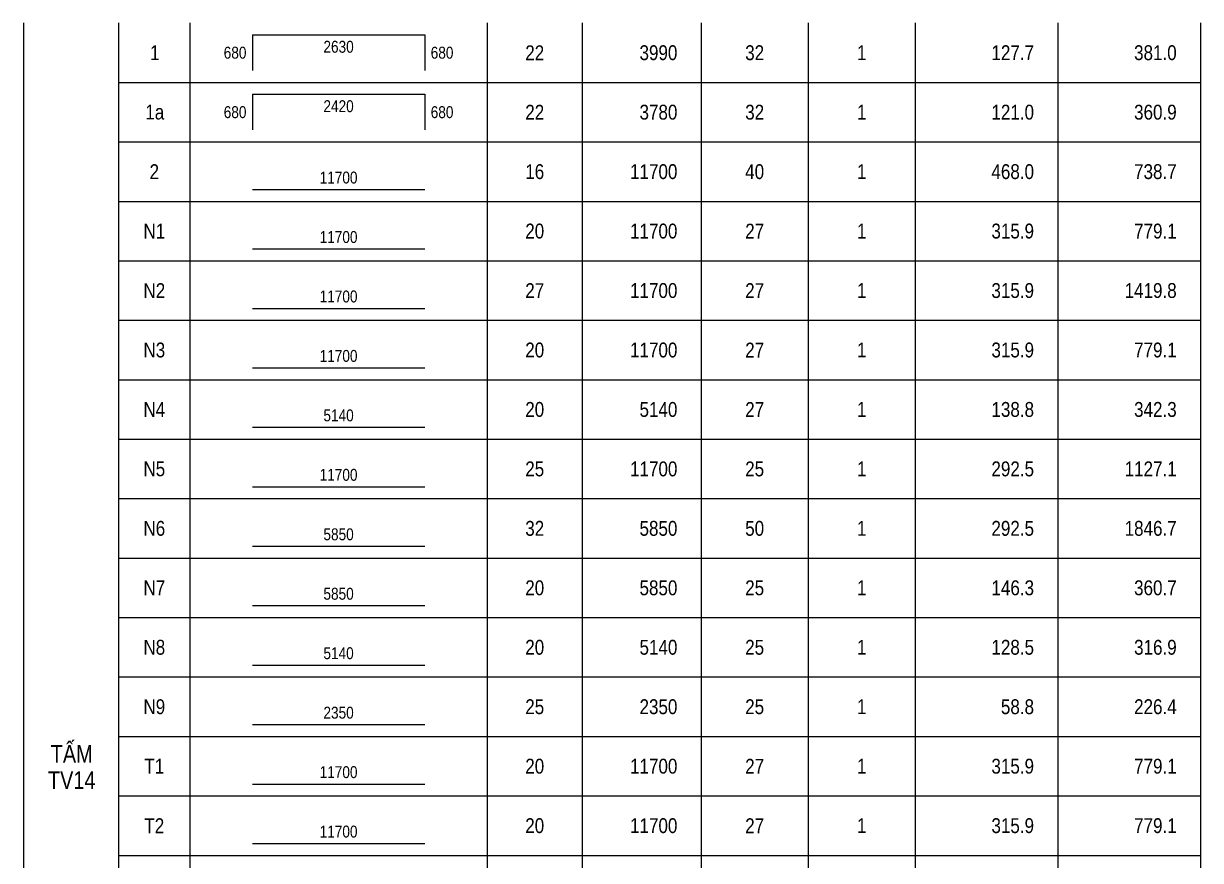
# Model space of a CAD drawing. Header units: millimetres. Extents: x -143483 to 1166745, y -1448440 to -1202244.
# Drawn here: x 504486 to 520986, y -1423979 to -1412249 of the extents above; entities that cross this region are included whole.
import ezdxf
from ezdxf.enums import TextEntityAlignment as Align

# ---------------------------------------------------------------- set-up
doc = ezdxf.new("R2010")
doc.units = ezdxf.units.MM
doc.header["$LTSCALE"] = 30
doc.layers.get('0').update_dxf_attribs({"lineweight": 9})
for name, color, linetype in [('ccu12-Dai', 6, 'Continuous'), ('ccu12-Manh', 8, 'Continuous'), ('ccu12-Text', 31, 'Continuous'), ('TEXT', 31, 'Continuous'), ('THEP', 4, 'Continuous')]:
    doc.layers.add(name, color=color, linetype=linetype)
doc.styles.add('ARIAL', font='arial_0.ttf')
doc.styles.add('Arial Narrow', font='ARIALN.TTF')
doc.styles.add('ccu11_simli', font='vnsimli.shx', dxfattribs={"width": 0.8})
doc.styles.add('ROMANS', font='arial_0.ttf', dxfattribs={"width": 0.8})

# ---------------------------------------------------------------- blocks, each defined once
blk = doc.blocks.new('TK_3')
at = {"layer": 'THEP'}
for p, q in [((2250, -200), (2250, -800)), ((5150, -200), (5150, -800))]:
    blk.add_line(p, q, dxfattribs=at)
blk.add_lwpolyline([(2250, -200), (5150, -200)], dxfattribs=at)
at = {"layer": 'TEXT', "style": 'ccu11_simli', "width": 0.8}
for tag, p in [('SH', (608, -500)), ('DK', (7000, -500)), ('SL', (10700, -500)), ('SCK', (12500, -500))]:
    blk.add_attdef(tag, text='', height=250, dxfattribs=at).set_placement(p, align=Align.MIDDLE)
blk.add_attdef('L2', text='', height=200, dxfattribs=at).set_placement((3700, -300), align=Align.TOP_CENTER)
for tag, height, p in [('L', 250, (9400, -500)), ('LA', 250, (15400, -500)), ('KL', 250, (17800, -500)), ('L1', 200, (2150, -500))]:
    blk.add_attdef(tag, text='', height=height, dxfattribs=at).set_placement(p, align=Align.MIDDLE_RIGHT)
blk.add_attdef('L3', text='', height=200, dxfattribs=at).set_placement((5250, -500), align=Align.MIDDLE_LEFT)
blk = doc.blocks.new('*U4427')
at = {"layer": 'ccu12-Manh'}
blk.add_line((-7583, 0), (7583, 0), dxfattribs=at)
blk = doc.blocks.new('*U4428')
at = {"color": 0, "linetype": 'ByBlock', "lineweight": -2, "transparency": 16777216}
for p in [(0, 0), (0, -833), (0, -1667), (0, -2500), (0, -3333), (0, -4167), (0, -5000), (0, -5833), (0, -6667), (0, -7500), (0, -8333), (0, -9167), (0, -10000), (0, -10833), (0, -11667), (0, -12500), (0, -13333), (0, -14167), (0, -15000), (0, -15833), (0, -16667), (0, -17500), (0, -18333), (0, -19167), (0, -20000), (0, -20833), (0, -21667), (0, -22500), (0, -23333)]:
    blk.add_blockref('*U4427', p, dxfattribs=at)
blk = doc.blocks.new('TK_1')
at = {"layer": 'THEP'}
blk.add_lwpolyline([(2250, -800), (5150, -800)], dxfattribs=at)
at = {"layer": 'TEXT', "style": 'ROMANS', "width": 0.8}
for tag, p in [('SH', (600, -500)), ('DK', (7000, -500)), ('SL', (10700, -500)), ('SCK', (12500, -500))]:
    blk.add_attdef(tag, text='', height=250, dxfattribs=at).set_placement(p, align=Align.MIDDLE)
for tag, p in [('L', (9400, -500)), ('LA', (15400, -500)), ('KL', (17800, -500))]:
    blk.add_attdef(tag, text='', height=250, dxfattribs=at).set_placement(p, align=Align.MIDDLE_RIGHT)
blk.add_attdef('L1', text='', height=200, dxfattribs=at).set_placement((3700, -700), align=Align.CENTER)

msp = doc.modelspace()

# ---------------------------------------------------------------- linework, layer by layer
for p, q in [((504485.63, -1412240.62), (504485.63, -1436407.28)), ((505818.97, -1412240.62), (505818.97, -1436407.28)), ((506818.97, -1412240.62), (506818.97, -1436407.28)), ((510985.63, -1412240.62), (510985.63, -1436407.28)), ((512318.97, -1412240.62), (512318.97, -1436407.28)), ((513985.63, -1412240.62), (513985.63, -1436407.28)), ((515485.63, -1412240.62), (515485.63, -1436407.28)), ((516985.63, -1412240.62), (516985.63, -1436407.28)), ((518985.63, -1412240.62), (518985.63, -1436407.28)), ((520985.63, -1412240.62), (520985.63, -1436407.28))]:
    msp.add_line(p, q)

# ---------------------------------------------------------------- block references
msp.add_blockref('*U4428', (513402.3, -1413073.95))
at = {"layer": 'ccu12-Dai', "ltscale": 10000}
ref = msp.add_blockref('TK_3', (505818.97, -1412240.62), dxfattribs=dict(at, xscale=0.833333338333486, yscale=0.833333338333486, zscale=0.833333338333486))
ref.add_attrib('SH', '1', dxfattribs={"layer": 'TEXT', "color": 1, "ltscale": 10000, "height": 208.33, "style": 'Arial Narrow'}).set_placement((506325.63, -1412657.28), align=Align.MIDDLE)
ref.add_attrib('DK', '22', dxfattribs={"layer": 'TEXT', "color": 1, "ltscale": 10000, "height": 208.333, "style": 'Arial Narrow'}).set_placement((511652.3, -1412657.28), align=Align.MIDDLE)
ref.add_attrib('L', '3990', dxfattribs={"layer": 'TEXT', "ltscale": 10000, "height": 208.333, "style": 'Arial Narrow'}).set_placement((513652.3, -1412657.28), align=Align.MIDDLE_RIGHT)
ref.add_attrib('SL', '32', dxfattribs={"layer": 'TEXT', "color": 1, "ltscale": 10000, "height": 208.333, "style": 'Arial Narrow'}).set_placement((514735.63, -1412657.28), align=Align.MIDDLE)
ref.add_attrib('SCK', '1', dxfattribs={"layer": 'TEXT', "color": 1, "ltscale": 10000, "height": 208.33, "style": 'Arial Narrow'}).set_placement((516235.63, -1412657.28), align=Align.MIDDLE)
ref.add_attrib('LA', '127.7', dxfattribs={"layer": 'TEXT', "ltscale": 10000, "height": 208.333, "style": 'Arial Narrow'}).set_placement((518652.3, -1412657.28), align=Align.MIDDLE_RIGHT)
ref.add_attrib('KL', '381.0', dxfattribs={"layer": 'TEXT', "ltscale": 10000, "height": 208.333, "style": 'Arial Narrow'}).set_placement((520652.3, -1412657.28), align=Align.MIDDLE_RIGHT)
ref.add_attrib('L1', '680', dxfattribs={"layer": 'TEXT', "ltscale": 10000, "height": 166.667, "style": 'Arial Narrow'}).set_placement((507610.63, -1412657.28), align=Align.MIDDLE_RIGHT)
ref.add_attrib('L2', '2630', dxfattribs={"layer": 'TEXT', "ltscale": 10000, "height": 166.667, "style": 'Arial Narrow'}).set_placement((508902.3, -1412490.62), align=Align.TOP_CENTER)
ref.add_attrib('L3', '680', dxfattribs={"layer": 'TEXT', "ltscale": 10000, "height": 166.667, "style": 'Arial Narrow'}).set_placement((510193.97, -1412657.28), align=Align.MIDDLE_LEFT)
ref = msp.add_blockref('TK_3', (505818.97, -1413073.95), dxfattribs=dict(at, xscale=0.833333338333486, yscale=0.833333338333486, zscale=0.833333338333486))
ref.add_attrib('SH', '1a', dxfattribs={"layer": 'TEXT', "color": 1, "ltscale": 10000, "height": 208.333, "style": 'Arial Narrow'}).set_placement((506325.63, -1413490.62), align=Align.MIDDLE)
ref.add_attrib('DK', '22', dxfattribs={"layer": 'TEXT', "color": 1, "ltscale": 10000, "height": 208.333, "style": 'Arial Narrow'}).set_placement((511652.3, -1413490.62), align=Align.MIDDLE)
ref.add_attrib('L', '3780', dxfattribs={"layer": 'TEXT', "ltscale": 10000, "height": 208.333, "style": 'Arial Narrow'}).set_placement((513652.3, -1413490.62), align=Align.MIDDLE_RIGHT)
ref.add_attrib('SL', '32', dxfattribs={"layer": 'TEXT', "color": 1, "ltscale": 10000, "height": 208.333, "style": 'Arial Narrow'}).set_placement((514735.63, -1413490.62), align=Align.MIDDLE)
ref.add_attrib('SCK', '1', dxfattribs={"layer": 'TEXT', "color": 1, "ltscale": 10000, "height": 208.33, "style": 'Arial Narrow'}).set_placement((516235.63, -1413490.62), align=Align.MIDDLE)
ref.add_attrib('LA', '121.0', dxfattribs={"layer": 'TEXT', "ltscale": 10000, "height": 208.333, "style": 'Arial Narrow'}).set_placement((518652.3, -1413490.62), align=Align.MIDDLE_RIGHT)
ref.add_attrib('KL', '360.9', dxfattribs={"layer": 'TEXT', "ltscale": 10000, "height": 208.333, "style": 'Arial Narrow'}).set_placement((520652.3, -1413490.62), align=Align.MIDDLE_RIGHT)
ref.add_attrib('L1', '680', dxfattribs={"layer": 'TEXT', "ltscale": 10000, "height": 166.667, "style": 'Arial Narrow'}).set_placement((507610.63, -1413490.62), align=Align.MIDDLE_RIGHT)
ref.add_attrib('L2', '2420', dxfattribs={"layer": 'TEXT', "ltscale": 10000, "height": 166.667, "style": 'Arial Narrow'}).set_placement((508902.3, -1413323.95), align=Align.TOP_CENTER)
ref.add_attrib('L3', '680', dxfattribs={"layer": 'TEXT', "ltscale": 10000, "height": 166.667, "style": 'Arial Narrow'}).set_placement((510193.97, -1413490.62), align=Align.MIDDLE_LEFT)
ref = msp.add_blockref('TK_1', (505818.97, -1413907.28), dxfattribs=dict(at, xscale=0.833333338333486, yscale=0.833333338333486, zscale=0.833333338333486))
ref.add_attrib('SH', '2', dxfattribs={"layer": 'TEXT', "color": 1, "ltscale": 10000, "height": 208.33, "style": 'Arial Narrow'}).set_placement((506318.97, -1414323.95), align=Align.MIDDLE)
ref.add_attrib('DK', '16', dxfattribs={"layer": 'TEXT', "color": 1, "ltscale": 10000, "height": 208.333, "style": 'Arial Narrow'}).set_placement((511652.3, -1414323.95), align=Align.MIDDLE)
ref.add_attrib('L', '11700', dxfattribs={"layer": 'TEXT', "ltscale": 10000, "height": 208.333, "style": 'Arial Narrow'}).set_placement((513652.3, -1414323.95), align=Align.MIDDLE_RIGHT)
ref.add_attrib('SL', '40', dxfattribs={"layer": 'TEXT', "color": 1, "ltscale": 10000, "height": 208.333, "style": 'Arial Narrow'}).set_placement((514735.63, -1414323.95), align=Align.MIDDLE)
ref.add_attrib('SCK', '1', dxfattribs={"layer": 'TEXT', "color": 1, "ltscale": 10000, "height": 208.33, "style": 'Arial Narrow'}).set_placement((516235.63, -1414323.95), align=Align.MIDDLE)
ref.add_attrib('LA', '468.0', dxfattribs={"layer": 'TEXT', "ltscale": 10000, "height": 208.333, "style": 'Arial Narrow'}).set_placement((518652.3, -1414323.95), align=Align.MIDDLE_RIGHT)
ref.add_attrib('KL', '738.7', dxfattribs={"layer": 'TEXT', "ltscale": 10000, "height": 208.333, "style": 'Arial Narrow'}).set_placement((520652.3, -1414323.95), align=Align.MIDDLE_RIGHT)
ref.add_attrib('L1', '11700', dxfattribs={"layer": 'TEXT', "ltscale": 10000, "height": 166.667, "style": 'Arial Narrow'}).set_placement((508902.3, -1414490.62), align=Align.CENTER)
ref = msp.add_blockref('TK_1', (505818.97, -1414740.62), dxfattribs=dict(at, xscale=0.833333338333486, yscale=0.833333338333486, zscale=0.833333338333486))
ref.add_attrib('SH', 'N1', dxfattribs={"layer": 'TEXT', "color": 1, "ltscale": 10000, "height": 208.333, "style": 'Arial Narrow'}).set_placement((506318.97, -1415157.28), align=Align.MIDDLE)
ref.add_attrib('DK', '20', dxfattribs={"layer": 'TEXT', "color": 1, "ltscale": 10000, "height": 208.333, "style": 'Arial Narrow'}).set_placement((511652.3, -1415157.28), align=Align.MIDDLE)
ref.add_attrib('L', '11700', dxfattribs={"layer": 'TEXT', "ltscale": 10000, "height": 208.333, "style": 'Arial Narrow'}).set_placement((513652.3, -1415157.28), align=Align.MIDDLE_RIGHT)
ref.add_attrib('SL', '27', dxfattribs={"layer": 'TEXT', "color": 1, "ltscale": 10000, "height": 208.333, "style": 'Arial Narrow'}).set_placement((514735.63, -1415157.28), align=Align.MIDDLE)
ref.add_attrib('SCK', '1', dxfattribs={"layer": 'TEXT', "color": 1, "ltscale": 10000, "height": 208.33, "style": 'Arial Narrow'}).set_placement((516235.63, -1415157.28), align=Align.MIDDLE)
ref.add_attrib('LA', '315.9', dxfattribs={"layer": 'TEXT', "ltscale": 10000, "height": 208.333, "style": 'Arial Narrow'}).set_placement((518652.3, -1415157.28), align=Align.MIDDLE_RIGHT)
ref.add_attrib('KL', '779.1', dxfattribs={"layer": 'TEXT', "ltscale": 10000, "height": 208.333, "style": 'Arial Narrow'}).set_placement((520652.3, -1415157.28), align=Align.MIDDLE_RIGHT)
ref.add_attrib('L1', '11700', dxfattribs={"layer": 'TEXT', "ltscale": 10000, "height": 166.667, "style": 'Arial Narrow'}).set_placement((508902.3, -1415323.95), align=Align.CENTER)
ref = msp.add_blockref('TK_1', (505818.97, -1415573.95), dxfattribs=dict(at, xscale=0.833333338333486, yscale=0.833333338333486, zscale=0.833333338333486))
ref.add_attrib('SH', 'N2', dxfattribs={"layer": 'TEXT', "color": 1, "ltscale": 10000, "height": 208.333, "style": 'Arial Narrow'}).set_placement((506318.97, -1415990.62), align=Align.MIDDLE)
ref.add_attrib('DK', '27', dxfattribs={"layer": 'TEXT', "color": 1, "ltscale": 10000, "height": 208.333, "style": 'Arial Narrow'}).set_placement((511652.3, -1415990.62), align=Align.MIDDLE)
ref.add_attrib('L', '11700', dxfattribs={"layer": 'TEXT', "ltscale": 10000, "height": 208.333, "style": 'Arial Narrow'}).set_placement((513652.3, -1415990.62), align=Align.MIDDLE_RIGHT)
ref.add_attrib('SL', '27', dxfattribs={"layer": 'TEXT', "color": 1, "ltscale": 10000, "height": 208.333, "style": 'Arial Narrow'}).set_placement((514735.63, -1415990.62), align=Align.MIDDLE)
ref.add_attrib('SCK', '1', dxfattribs={"layer": 'TEXT', "color": 1, "ltscale": 10000, "height": 208.33, "style": 'Arial Narrow'}).set_placement((516235.63, -1415990.62), align=Align.MIDDLE)
ref.add_attrib('LA', '315.9', dxfattribs={"layer": 'TEXT', "ltscale": 10000, "height": 208.333, "style": 'Arial Narrow'}).set_placement((518652.3, -1415990.62), align=Align.MIDDLE_RIGHT)
ref.add_attrib('KL', '1419.8', dxfattribs={"layer": 'TEXT', "ltscale": 10000, "height": 208.333, "style": 'Arial Narrow'}).set_placement((520652.3, -1415990.62), align=Align.MIDDLE_RIGHT)
ref.add_attrib('L1', '11700', dxfattribs={"layer": 'TEXT', "ltscale": 10000, "height": 166.667, "style": 'Arial Narrow'}).set_placement((508902.3, -1416157.28), align=Align.CENTER)
ref = msp.add_blockref('TK_1', (505818.97, -1416407.28), dxfattribs=dict(at, xscale=0.833333338333486, yscale=0.833333338333486, zscale=0.833333338333486))
ref.add_attrib('SH', 'N3', dxfattribs={"layer": 'TEXT', "color": 1, "ltscale": 10000, "height": 208.333, "style": 'Arial Narrow'}).set_placement((506318.97, -1416823.95), align=Align.MIDDLE)
ref.add_attrib('DK', '20', dxfattribs={"layer": 'TEXT', "color": 1, "ltscale": 10000, "height": 208.333, "style": 'Arial Narrow'}).set_placement((511652.3, -1416823.95), align=Align.MIDDLE)
ref.add_attrib('L', '11700', dxfattribs={"layer": 'TEXT', "ltscale": 10000, "height": 208.333, "style": 'Arial Narrow'}).set_placement((513652.3, -1416823.95), align=Align.MIDDLE_RIGHT)
ref.add_attrib('SL', '27', dxfattribs={"layer": 'TEXT', "color": 1, "ltscale": 10000, "height": 208.333, "style": 'Arial Narrow'}).set_placement((514735.63, -1416823.95), align=Align.MIDDLE)
ref.add_attrib('SCK', '1', dxfattribs={"layer": 'TEXT', "color": 1, "ltscale": 10000, "height": 208.33, "style": 'Arial Narrow'}).set_placement((516235.63, -1416823.95), align=Align.MIDDLE)
ref.add_attrib('LA', '315.9', dxfattribs={"layer": 'TEXT', "ltscale": 10000, "height": 208.333, "style": 'Arial Narrow'}).set_placement((518652.3, -1416823.95), align=Align.MIDDLE_RIGHT)
ref.add_attrib('KL', '779.1', dxfattribs={"layer": 'TEXT', "ltscale": 10000, "height": 208.333, "style": 'Arial Narrow'}).set_placement((520652.3, -1416823.95), align=Align.MIDDLE_RIGHT)
ref.add_attrib('L1', '11700', dxfattribs={"layer": 'TEXT', "ltscale": 10000, "height": 166.667, "style": 'Arial Narrow'}).set_placement((508902.3, -1416990.62), align=Align.CENTER)
ref = msp.add_blockref('TK_1', (505818.97, -1417240.62), dxfattribs=dict(at, xscale=0.833333338333486, yscale=0.833333338333486, zscale=0.833333338333486))
ref.add_attrib('SH', 'N4', dxfattribs={"layer": 'TEXT', "color": 1, "ltscale": 10000, "height": 208.333, "style": 'Arial Narrow'}).set_placement((506318.97, -1417657.28), align=Align.MIDDLE)
ref.add_attrib('DK', '20', dxfattribs={"layer": 'TEXT', "color": 1, "ltscale": 10000, "height": 208.333, "style": 'Arial Narrow'}).set_placement((511652.3, -1417657.28), align=Align.MIDDLE)
ref.add_attrib('L', '5140', dxfattribs={"layer": 'TEXT', "ltscale": 10000, "height": 208.333, "style": 'Arial Narrow'}).set_placement((513652.3, -1417657.28), align=Align.MIDDLE_RIGHT)
ref.add_attrib('SL', '27', dxfattribs={"layer": 'TEXT', "color": 1, "ltscale": 10000, "height": 208.333, "style": 'Arial Narrow'}).set_placement((514735.63, -1417657.28), align=Align.MIDDLE)
ref.add_attrib('SCK', '1', dxfattribs={"layer": 'TEXT', "color": 1, "ltscale": 10000, "height": 208.33, "style": 'Arial Narrow'}).set_placement((516235.63, -1417657.28), align=Align.MIDDLE)
ref.add_attrib('LA', '138.8', dxfattribs={"layer": 'TEXT', "ltscale": 10000, "height": 208.333, "style": 'Arial Narrow'}).set_placement((518652.3, -1417657.28), align=Align.MIDDLE_RIGHT)
ref.add_attrib('KL', '342.3', dxfattribs={"layer": 'TEXT', "ltscale": 10000, "height": 208.333, "style": 'Arial Narrow'}).set_placement((520652.3, -1417657.28), align=Align.MIDDLE_RIGHT)
ref.add_attrib('L1', '5140', dxfattribs={"layer": 'TEXT', "ltscale": 10000, "height": 166.667, "style": 'Arial Narrow'}).set_placement((508902.3, -1417823.95), align=Align.CENTER)
ref = msp.add_blockref('TK_1', (505818.97, -1418073.95), dxfattribs=dict(at, xscale=0.833333338333486, yscale=0.833333338333486, zscale=0.833333338333486))
ref.add_attrib('SH', 'N5', dxfattribs={"layer": 'TEXT', "color": 1, "ltscale": 10000, "height": 208.333, "style": 'Arial Narrow'}).set_placement((506318.97, -1418490.62), align=Align.MIDDLE)
ref.add_attrib('DK', '25', dxfattribs={"layer": 'TEXT', "color": 1, "ltscale": 10000, "height": 208.333, "style": 'Arial Narrow'}).set_placement((511652.3, -1418490.62), align=Align.MIDDLE)
ref.add_attrib('L', '11700', dxfattribs={"layer": 'TEXT', "ltscale": 10000, "height": 208.333, "style": 'Arial Narrow'}).set_placement((513652.3, -1418490.62), align=Align.MIDDLE_RIGHT)
ref.add_attrib('SL', '25', dxfattribs={"layer": 'TEXT', "color": 1, "ltscale": 10000, "height": 208.333, "style": 'Arial Narrow'}).set_placement((514735.63, -1418490.62), align=Align.MIDDLE)
ref.add_attrib('SCK', '1', dxfattribs={"layer": 'TEXT', "color": 1, "ltscale": 10000, "height": 208.33, "style": 'Arial Narrow'}).set_placement((516235.63, -1418490.62), align=Align.MIDDLE)
ref.add_attrib('LA', '292.5', dxfattribs={"layer": 'TEXT', "ltscale": 10000, "height": 208.333, "style": 'Arial Narrow'}).set_placement((518652.3, -1418490.62), align=Align.MIDDLE_RIGHT)
ref.add_attrib('KL', '1127.1', dxfattribs={"layer": 'TEXT', "ltscale": 10000, "height": 208.333, "style": 'Arial Narrow'}).set_placement((520652.3, -1418490.62), align=Align.MIDDLE_RIGHT)
ref.add_attrib('L1', '11700', dxfattribs={"layer": 'TEXT', "ltscale": 10000, "height": 166.667, "style": 'Arial Narrow'}).set_placement((508902.3, -1418657.28), align=Align.CENTER)
ref = msp.add_blockref('TK_1', (505818.97, -1418907.28), dxfattribs=dict(at, xscale=0.833333338333486, yscale=0.833333338333486, zscale=0.833333338333486))
ref.add_attrib('SH', 'N6', dxfattribs={"layer": 'TEXT', "color": 1, "ltscale": 10000, "height": 208.333, "style": 'Arial Narrow'}).set_placement((506318.97, -1419323.95), align=Align.MIDDLE)
ref.add_attrib('DK', '32', dxfattribs={"layer": 'TEXT', "color": 1, "ltscale": 10000, "height": 208.333, "style": 'Arial Narrow'}).set_placement((511652.3, -1419323.95), align=Align.MIDDLE)
ref.add_attrib('L', '5850', dxfattribs={"layer": 'TEXT', "ltscale": 10000, "height": 208.333, "style": 'Arial Narrow'}).set_placement((513652.3, -1419323.95), align=Align.MIDDLE_RIGHT)
ref.add_attrib('SL', '50', dxfattribs={"layer": 'TEXT', "color": 1, "ltscale": 10000, "height": 208.333, "style": 'Arial Narrow'}).set_placement((514735.63, -1419323.95), align=Align.MIDDLE)
ref.add_attrib('SCK', '1', dxfattribs={"layer": 'TEXT', "color": 1, "ltscale": 10000, "height": 208.33, "style": 'Arial Narrow'}).set_placement((516235.63, -1419323.95), align=Align.MIDDLE)
ref.add_attrib('LA', '292.5', dxfattribs={"layer": 'TEXT', "ltscale": 10000, "height": 208.333, "style": 'Arial Narrow'}).set_placement((518652.3, -1419323.95), align=Align.MIDDLE_RIGHT)
ref.add_attrib('KL', '1846.7', dxfattribs={"layer": 'TEXT', "ltscale": 10000, "height": 208.333, "style": 'Arial Narrow'}).set_placement((520652.3, -1419323.95), align=Align.MIDDLE_RIGHT)
ref.add_attrib('L1', '5850', dxfattribs={"layer": 'TEXT', "ltscale": 10000, "height": 166.667, "style": 'Arial Narrow'}).set_placement((508902.3, -1419490.62), align=Align.CENTER)
ref = msp.add_blockref('TK_1', (505818.97, -1419740.62), dxfattribs=dict(at, xscale=0.833333338333486, yscale=0.833333338333486, zscale=0.833333338333486))
ref.add_attrib('SH', 'N7', dxfattribs={"layer": 'TEXT', "color": 1, "ltscale": 10000, "height": 208.333, "style": 'Arial Narrow'}).set_placement((506318.97, -1420157.28), align=Align.MIDDLE)
ref.add_attrib('DK', '20', dxfattribs={"layer": 'TEXT', "color": 1, "ltscale": 10000, "height": 208.333, "style": 'Arial Narrow'}).set_placement((511652.3, -1420157.28), align=Align.MIDDLE)
ref.add_attrib('L', '5850', dxfattribs={"layer": 'TEXT', "ltscale": 10000, "height": 208.333, "style": 'Arial Narrow'}).set_placement((513652.3, -1420157.28), align=Align.MIDDLE_RIGHT)
ref.add_attrib('SL', '25', dxfattribs={"layer": 'TEXT', "color": 1, "ltscale": 10000, "height": 208.333, "style": 'Arial Narrow'}).set_placement((514735.63, -1420157.28), align=Align.MIDDLE)
ref.add_attrib('SCK', '1', dxfattribs={"layer": 'TEXT', "color": 1, "ltscale": 10000, "height": 208.33, "style": 'Arial Narrow'}).set_placement((516235.63, -1420157.28), align=Align.MIDDLE)
ref.add_attrib('LA', '146.3', dxfattribs={"layer": 'TEXT', "ltscale": 10000, "height": 208.333, "style": 'Arial Narrow'}).set_placement((518652.3, -1420157.28), align=Align.MIDDLE_RIGHT)
ref.add_attrib('KL', '360.7', dxfattribs={"layer": 'TEXT', "ltscale": 10000, "height": 208.333, "style": 'Arial Narrow'}).set_placement((520652.3, -1420157.28), align=Align.MIDDLE_RIGHT)
ref.add_attrib('L1', '5850', dxfattribs={"layer": 'TEXT', "ltscale": 10000, "height": 166.667, "style": 'Arial Narrow'}).set_placement((508902.3, -1420323.95), align=Align.CENTER)
ref = msp.add_blockref('TK_1', (505818.97, -1420573.95), dxfattribs=dict(at, xscale=0.833333338333486, yscale=0.833333338333486, zscale=0.833333338333486))
ref.add_attrib('SH', 'N8', dxfattribs={"layer": 'TEXT', "color": 1, "ltscale": 10000, "height": 208.333, "style": 'Arial Narrow'}).set_placement((506318.97, -1420990.62), align=Align.MIDDLE)
ref.add_attrib('DK', '20', dxfattribs={"layer": 'TEXT', "color": 1, "ltscale": 10000, "height": 208.333, "style": 'Arial Narrow'}).set_placement((511652.3, -1420990.62), align=Align.MIDDLE)
ref.add_attrib('L', '5140', dxfattribs={"layer": 'TEXT', "ltscale": 10000, "height": 208.333, "style": 'Arial Narrow'}).set_placement((513652.3, -1420990.62), align=Align.MIDDLE_RIGHT)
ref.add_attrib('SL', '25', dxfattribs={"layer": 'TEXT', "color": 1, "ltscale": 10000, "height": 208.333, "style": 'Arial Narrow'}).set_placement((514735.63, -1420990.62), align=Align.MIDDLE)
ref.add_attrib('SCK', '1', dxfattribs={"layer": 'TEXT', "color": 1, "ltscale": 10000, "height": 208.33, "style": 'Arial Narrow'}).set_placement((516235.63, -1420990.62), align=Align.MIDDLE)
ref.add_attrib('LA', '128.5', dxfattribs={"layer": 'TEXT', "ltscale": 10000, "height": 208.333, "style": 'Arial Narrow'}).set_placement((518652.3, -1420990.62), align=Align.MIDDLE_RIGHT)
ref.add_attrib('KL', '316.9', dxfattribs={"layer": 'TEXT', "ltscale": 10000, "height": 208.333, "style": 'Arial Narrow'}).set_placement((520652.3, -1420990.62), align=Align.MIDDLE_RIGHT)
ref.add_attrib('L1', '5140', dxfattribs={"layer": 'TEXT', "ltscale": 10000, "height": 166.667, "style": 'Arial Narrow'}).set_placement((508902.3, -1421157.28), align=Align.CENTER)
ref = msp.add_blockref('TK_1', (505818.97, -1421407.28), dxfattribs=dict(at, xscale=0.833333338333486, yscale=0.833333338333486, zscale=0.833333338333486))
ref.add_attrib('SH', 'N9', dxfattribs={"layer": 'TEXT', "color": 1, "ltscale": 10000, "height": 208.333, "style": 'Arial Narrow'}).set_placement((506318.97, -1421823.95), align=Align.MIDDLE)
ref.add_attrib('DK', '25', dxfattribs={"layer": 'TEXT', "color": 1, "ltscale": 10000, "height": 208.333, "style": 'Arial Narrow'}).set_placement((511652.3, -1421823.95), align=Align.MIDDLE)
ref.add_attrib('L', '2350', dxfattribs={"layer": 'TEXT', "ltscale": 10000, "height": 208.333, "style": 'Arial Narrow'}).set_placement((513652.3, -1421823.95), align=Align.MIDDLE_RIGHT)
ref.add_attrib('SL', '25', dxfattribs={"layer": 'TEXT', "color": 1, "ltscale": 10000, "height": 208.333, "style": 'Arial Narrow'}).set_placement((514735.63, -1421823.95), align=Align.MIDDLE)
ref.add_attrib('SCK', '1', dxfattribs={"layer": 'TEXT', "color": 1, "ltscale": 10000, "height": 208.33, "style": 'Arial Narrow'}).set_placement((516235.63, -1421823.95), align=Align.MIDDLE)
ref.add_attrib('LA', '58.8', dxfattribs={"layer": 'TEXT', "ltscale": 10000, "height": 208.333, "style": 'Arial Narrow'}).set_placement((518652.3, -1421823.95), align=Align.MIDDLE_RIGHT)
ref.add_attrib('KL', '226.4', dxfattribs={"layer": 'TEXT', "ltscale": 10000, "height": 208.333, "style": 'Arial Narrow'}).set_placement((520652.3, -1421823.95), align=Align.MIDDLE_RIGHT)
ref.add_attrib('L1', '2350', dxfattribs={"layer": 'TEXT', "ltscale": 10000, "height": 166.667, "style": 'Arial Narrow'}).set_placement((508902.3, -1421990.62), align=Align.CENTER)
ref = msp.add_blockref('TK_1', (505818.97, -1422240.62), dxfattribs=dict(at, xscale=0.833333338333486, yscale=0.833333338333486, zscale=0.833333338333486))
ref.add_attrib('SH', 'T1', dxfattribs={"layer": 'TEXT', "color": 1, "ltscale": 10000, "height": 208.333, "style": 'Arial Narrow'}).set_placement((506318.97, -1422657.28), align=Align.MIDDLE)
ref.add_attrib('DK', '20', dxfattribs={"layer": 'TEXT', "color": 1, "ltscale": 10000, "height": 208.333, "style": 'Arial Narrow'}).set_placement((511652.3, -1422657.28), align=Align.MIDDLE)
ref.add_attrib('L', '11700', dxfattribs={"layer": 'TEXT', "ltscale": 10000, "height": 208.333, "style": 'Arial Narrow'}).set_placement((513652.3, -1422657.28), align=Align.MIDDLE_RIGHT)
ref.add_attrib('SL', '27', dxfattribs={"layer": 'TEXT', "color": 1, "ltscale": 10000, "height": 208.333, "style": 'Arial Narrow'}).set_placement((514735.63, -1422657.28), align=Align.MIDDLE)
ref.add_attrib('SCK', '1', dxfattribs={"layer": 'TEXT', "color": 1, "ltscale": 10000, "height": 208.33, "style": 'Arial Narrow'}).set_placement((516235.63, -1422657.28), align=Align.MIDDLE)
ref.add_attrib('LA', '315.9', dxfattribs={"layer": 'TEXT', "ltscale": 10000, "height": 208.333, "style": 'Arial Narrow'}).set_placement((518652.3, -1422657.28), align=Align.MIDDLE_RIGHT)
ref.add_attrib('KL', '779.1', dxfattribs={"layer": 'TEXT', "ltscale": 10000, "height": 208.333, "style": 'Arial Narrow'}).set_placement((520652.3, -1422657.28), align=Align.MIDDLE_RIGHT)
ref.add_attrib('L1', '11700', dxfattribs={"layer": 'TEXT', "ltscale": 10000, "height": 166.667, "style": 'Arial Narrow'}).set_placement((508902.3, -1422823.95), align=Align.CENTER)
ref = msp.add_blockref('TK_1', (505818.97, -1423073.95), dxfattribs=dict(at, xscale=0.833333338333486, yscale=0.833333338333486, zscale=0.833333338333486))
ref.add_attrib('SH', 'T2', dxfattribs={"layer": 'TEXT', "color": 1, "ltscale": 10000, "height": 208.333, "style": 'Arial Narrow'}).set_placement((506318.97, -1423490.62), align=Align.MIDDLE)
ref.add_attrib('DK', '20', dxfattribs={"layer": 'TEXT', "color": 1, "ltscale": 10000, "height": 208.333, "style": 'Arial Narrow'}).set_placement((511652.3, -1423490.62), align=Align.MIDDLE)
ref.add_attrib('L', '11700', dxfattribs={"layer": 'TEXT', "ltscale": 10000, "height": 208.333, "style": 'Arial Narrow'}).set_placement((513652.3, -1423490.62), align=Align.MIDDLE_RIGHT)
ref.add_attrib('SL', '27', dxfattribs={"layer": 'TEXT', "color": 1, "ltscale": 10000, "height": 208.333, "style": 'Arial Narrow'}).set_placement((514735.63, -1423490.62), align=Align.MIDDLE)
ref.add_attrib('SCK', '1', dxfattribs={"layer": 'TEXT', "color": 1, "ltscale": 10000, "height": 208.33, "style": 'Arial Narrow'}).set_placement((516235.63, -1423490.62), align=Align.MIDDLE)
ref.add_attrib('LA', '315.9', dxfattribs={"layer": 'TEXT', "ltscale": 10000, "height": 208.333, "style": 'Arial Narrow'}).set_placement((518652.3, -1423490.62), align=Align.MIDDLE_RIGHT)
ref.add_attrib('KL', '779.1', dxfattribs={"layer": 'TEXT', "ltscale": 10000, "height": 208.333, "style": 'Arial Narrow'}).set_placement((520652.3, -1423490.62), align=Align.MIDDLE_RIGHT)
ref.add_attrib('L1', '11700', dxfattribs={"layer": 'TEXT', "ltscale": 10000, "height": 166.667, "style": 'Arial Narrow'}).set_placement((508902.3, -1423657.28), align=Align.CENTER)

# ---------------------------------------------------------------- texts
at = {"layer": 'ccu12-Text', "color": 2, "style": 'ARIAL', "width": 0.8}
for s, p in [('TẤM', (505161.18, -1422610.28)), ('TV14', (505161.18, -1422977.95))]:
    msp.add_text(s, height=250, dxfattribs=at).set_placement(p, align=Align.CENTER)

doc.saveas('drawing.dxf')
